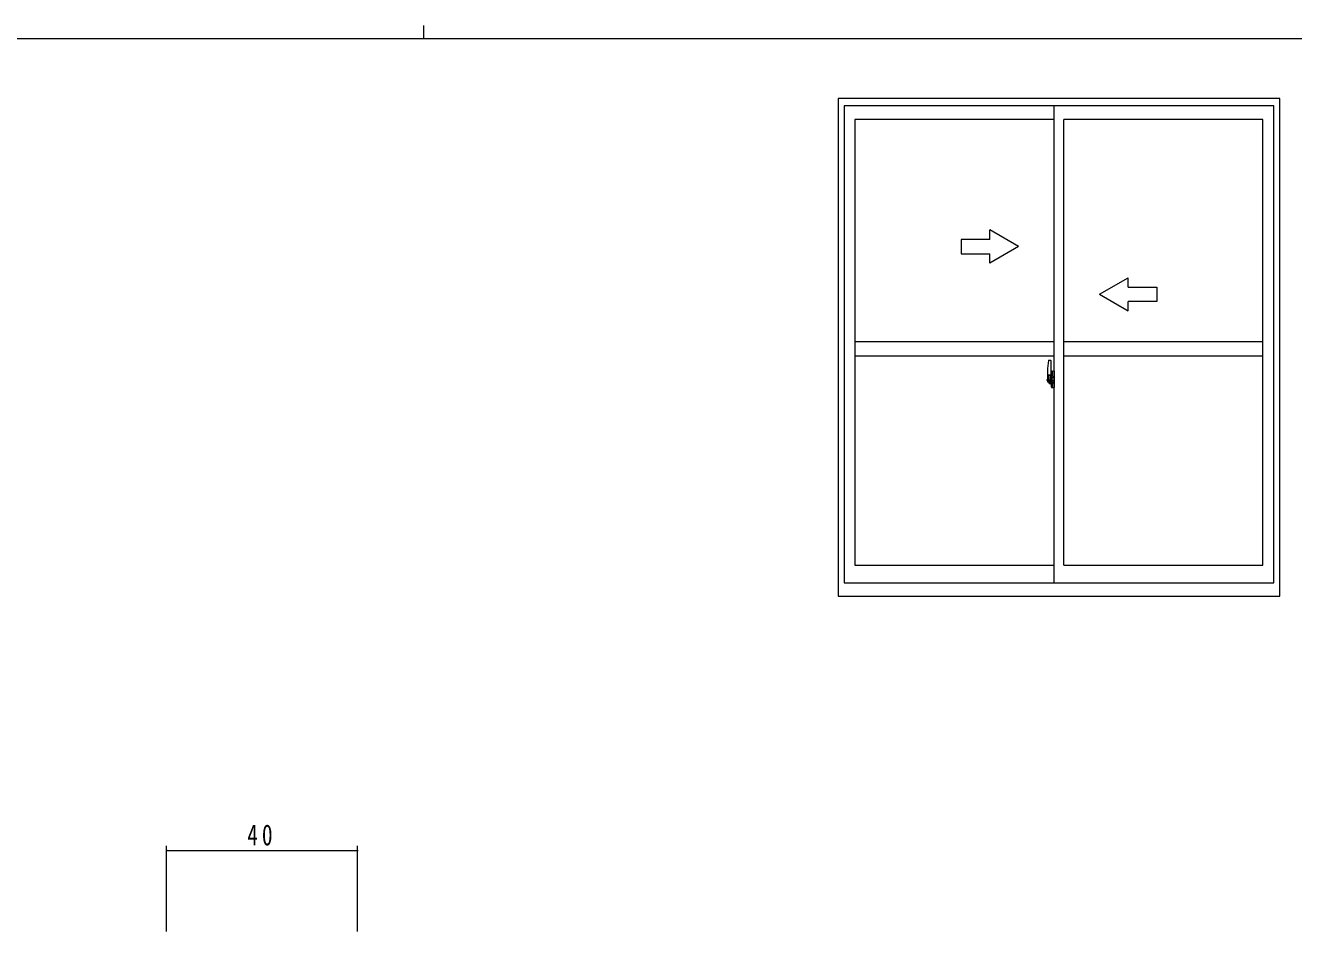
# Model space of a CAD drawing. Units: millimetres on the paper. Extents: x -397 to 397, y -282 to 282.
# Drawn here: x -92.3 to 173.4, y 92.2 to 282.1 of the extents above; entities that cross this region are included whole.
import ezdxf

# ---------------------------------------------------------------- set-up
doc = ezdxf.new("R2010")
doc.units = ezdxf.units.MM
doc.linetypes.add('USER2', pattern=[13, 10, -1, 1, -1])
for name, color, linetype, lineweight in [('0-1_YKK_ZWAK', 7, 'Continuous', 18), ('0-6_YKK_A1', 4, 'Continuous', 18), ('0-7_YKK_D', 6, 'Continuous', 18)]:
    doc.layers.add(name, color=color, linetype=linetype, lineweight=lineweight)
doc.styles.add('ＭＳ ゴシック', font='')
doc.styles.get('ＭＳ ゴシック').set_extended_font_data('MS Gothic')

msp = doc.modelspace()

# ---------------------------------------------------------------- linework, layer by layer
at = {"layer": '0-1_YKK_ZWAK'}
for p, q in [((-8.894, 282.1), (-8.894, 279.3)), ((376.092, 279.3), (-393.908, 279.3))]:
    msp.add_line(p, q, dxfattribs=at)
at = {"layer": '0-6_YKK_A1'}
for p, q in [((170.513, 266.757), (78.013, 266.757)), ((78.013, 266.757), (78.013, 162.507)), ((170.513, 162.507), (170.513, 266.757)), ((169.263, 265.257), (79.263, 265.257)), ((79.263, 265.257), (79.263, 165.257)), ((123.263, 165.257), (123.263, 265.257)), ((169.263, 165.257), (169.263, 265.257)), ((123.263, 262.407), (81.513, 262.407)), ((81.513, 262.407), (81.513, 168.957)), ((125.263, 168.957), (125.263, 262.407)), ((167.013, 262.407), (125.263, 262.407)), ((167.013, 168.957), (167.013, 262.407)), ((115.763, 235.757), (109.763, 239.221)), ((109.763, 237.257), (109.763, 239.221)), ((115.763, 235.757), (109.763, 232.293)), ((109.763, 232.293), (109.763, 234.257)), ((132.763, 225.757), (138.763, 229.221)), ((138.763, 227.257), (138.763, 229.221)), ((132.763, 225.757), (138.763, 222.293)), ((138.763, 222.293), (138.763, 224.257)), ((123.263, 215.757), (81.513, 215.757)), ((167.013, 215.757), (125.263, 215.757)), ((123.263, 212.757), (81.513, 212.757)), ((167.013, 212.757), (125.263, 212.757)), ((122.103, 211.916), (122.537, 211.931)), ((122.563, 211.906), (122.563, 208.647)), ((121.863, 209.662), (121.863, 207.445)), ((121.911, 207.395), (122.118, 207.388)), ((122.45, 208.799), (122.063, 208.799)), ((122.063, 207.74), (122.063, 208.799)), ((122.063, 207.737), (122.063, 207.74)), ((122.064, 207.69), (122.063, 207.737)), ((122.064, 207.7), (122.063, 207.737)), ((122.088, 208.727), (122.45, 208.727)), ((122.088, 207.747), (122.088, 208.727)), ((122.118, 207.56), (122.118, 207.388)), ((122.333, 207.56), (122.118, 207.56)), ((122.153, 207.491), (122.118, 207.491)), ((122.153, 207.443), (122.388, 207.443)), ((122.153, 207.312), (122.153, 207.443)), ((122.153, 207.297), (122.153, 207.312)), ((122.153, 207.297), (122.441, 207.297)), ((122.333, 207.567), (122.333, 207.532)), ((122.373, 207.567), (122.333, 207.567)), ((122.373, 208.35), (122.373, 207.532)), ((122.548, 208.35), (122.373, 208.35)), ((122.388, 208.018), (122.373, 208.018)), ((122.417, 208.12), (122.388, 208.103)), ((122.388, 207.905), (122.388, 208.103)), ((122.417, 207.922), (122.388, 207.905)), ((122.388, 207.904), (122.388, 207.905)), ((122.388, 207.904), (122.488, 207.904)), ((122.388, 207.83), (122.388, 207.904)), ((122.388, 207.83), (122.488, 207.83)), ((122.388, 207.784), (122.388, 207.83)), ((122.388, 207.784), (122.488, 207.784)), ((122.388, 207.591), (122.388, 207.784)), ((122.388, 207.591), (122.488, 207.591)), ((122.388, 207.537), (122.388, 207.591)), ((122.388, 207.537), (122.488, 207.537)), ((122.388, 207.532), (122.388, 207.537)), ((122.488, 208.128), (122.417, 208.12)), ((122.488, 207.93), (122.417, 207.922)), ((122.488, 207.491), (122.476, 207.491)), ((122.485, 207.322), (122.487, 207.329)), ((122.487, 207.329), (122.488, 207.338)), ((122.488, 208.522), (122.488, 208.572)), ((122.488, 208.35), (122.488, 208.128)), ((122.563, 208.231), (122.488, 208.231)), ((122.658, 207.905), (122.488, 207.905)), ((122.488, 207.904), (122.488, 207.905)), ((122.488, 207.904), (122.488, 207.106)), ((122.488, 207.83), (122.488, 207.904)), ((122.488, 207.784), (122.488, 207.83)), ((122.488, 207.591), (122.488, 207.784)), ((122.488, 207.761), (122.488, 207.491)), ((122.488, 207.537), (122.488, 207.591)), ((122.488, 207.532), (122.488, 207.537)), ((122.488, 207.532), (122.488, 207.401)), ((122.488, 207.401), (122.488, 207.389)), ((122.488, 207.389), (122.488, 207.338)), ((122.548, 208.647), (122.548, 208.35)), ((122.563, 208.647), (122.548, 208.647)), ((122.563, 208.687), (122.563, 208.128)), ((122.563, 208.128), (122.563, 208.48)), ((122.563, 208.19), (122.563, 208.424)), ((122.563, 207.384), (122.563, 207.905)), ((122.563, 207.905), (122.563, 207.106)), ((122.587, 208.505), (122.688, 208.507)), ((122.688, 207.357), (122.587, 207.359)), ((122.688, 209.612), (122.688, 208.707)), ((122.813, 208.707), (122.688, 208.707)), ((122.688, 208.34), (122.688, 208.653)), ((122.688, 207.212), (122.688, 207.524)), ((122.838, 208.682), (122.712, 208.678)), ((122.713, 208.682), (122.713, 208.707)), ((122.838, 208.682), (122.713, 208.682)), ((122.736, 208.267), (122.736, 207.598)), ((122.813, 209.662), (122.738, 209.662)), ((122.749, 208.274), (122.748, 208.27)), ((122.748, 208.27), (122.748, 208.266)), ((122.748, 208.266), (122.748, 207.249)), ((123.233, 208.306), (122.773, 208.29)), ((122.813, 209.662), (122.813, 208.707)), ((122.813, 209.637), (122.838, 209.637)), ((122.813, 207.332), (122.813, 207.275)), ((122.838, 209.667), (123.263, 209.682)), ((122.838, 209.667), (122.838, 208.682)), ((122.838, 209.637), (122.838, 208.682)), ((123.188, 207.357), (122.838, 207.357)), ((122.918, 208.422), (122.918, 208.352)), ((123.103, 208.447), (122.943, 208.447)), ((122.943, 208.327), (123.103, 208.327)), ((123.128, 208.422), (123.128, 208.352)), ((123.213, 207.332), (123.213, 207.275)), ((123.24, 208.305), (123.232, 208.306)), ((123.246, 208.299), (123.24, 208.305)), ((123.248, 208.292), (123.246, 208.299)), ((123.248, 208.292), (123.248, 207.223)), ((123.248, 208.292), (123.248, 208.286)), ((123.263, 208.07), (123.248, 208.07)), ((123.263, 207.745), (123.248, 207.745)), ((123.263, 209.682), (123.263, 206.182)), ((122.263, 207.044), (122.263, 206.994)), ((122.45, 206.994), (122.263, 206.994)), ((122.288, 207.069), (122.45, 207.069)), ((122.688, 206.252), (122.688, 207.157)), ((122.813, 207.157), (122.688, 207.157)), ((122.838, 207.182), (122.712, 207.187)), ((122.713, 207.182), (122.713, 207.157)), ((122.838, 207.182), (122.713, 207.182)), ((122.813, 206.202), (122.738, 206.202)), ((122.748, 207.249), (122.748, 207.244)), ((122.748, 207.244), (122.749, 207.24)), ((122.773, 207.224), (123.233, 207.208)), ((122.813, 206.202), (122.813, 207.157)), ((122.813, 206.227), (122.838, 206.227)), ((122.838, 207.25), (123.188, 207.25)), ((122.838, 206.227), (122.838, 207.182)), ((123.232, 207.208), (123.24, 207.21)), ((123.24, 207.21), (123.246, 207.215)), ((123.246, 207.215), (123.248, 207.223)), ((81.513, 168.957), (123.263, 168.957)), ((125.263, 168.957), (167.013, 168.957)), ((79.263, 165.257), (169.263, 165.257)), ((78.013, 162.507), (170.513, 162.507))]:
    msp.add_line(p, q, dxfattribs=at)
at = {"layer": '0-6_YKK_A1', "linetype": 'USER2'}
for p, q in [((122.709, 207.757), (121.673, 207.757)), ((121.691, 207.757), (123.017, 207.757)), ((122.403, 207.757), (123.427, 207.757))]:
    msp.add_line(p, q, dxfattribs=at)
at = {"layer": '0-6_YKK_A1'}
for points in [[(109.763, 237.257), (103.763, 237.257), (103.763, 234.257), (109.763, 234.257)], [(138.763, 227.257), (144.763, 227.257), (144.763, 224.257), (138.763, 224.257)], [(122.153, 207.443), (122.153, 207.532), (122.388, 207.532), (122.488, 207.532)], [(122.485, 207.322), (122.481, 207.315), (122.477, 207.31), (122.466, 207.302), (122.451, 207.297), (122.434, 207.297), (122.423, 207.299), (122.412, 207.302), (122.388, 207.312), (122.388, 207.312)], [(122.488, 208.689), (122.488, 208.35), (122.488, 208.128)], [(122.488, 208.128), (122.658, 208.128), (122.658, 207.93)], [(122.488, 207.93), (122.658, 207.93), (122.658, 207.905)], [(122.736, 208.267), (122.735, 208.267), (122.727, 208.268), (122.717, 208.274), (122.705, 208.286), (122.692, 208.312), (122.688, 208.34)], [(122.688, 207.524), (122.688, 207.533), (122.695, 207.562), (122.702, 207.575), (122.712, 207.586), (122.72, 207.593), (122.73, 207.597), (122.736, 207.598)], [(122.263, 206.994), (122.241, 207.025), (122.23, 207.041)], [(122.838, 207.182), (122.838, 206.197), (123.263, 206.182)]]:
    msp.add_lwpolyline(points, dxfattribs=at)
for centre, radius, start, end in [((135.113, 209.621), 13.25, 170.20654, 179.82143), ((122.105, 211.866), 0.05, 92, 170.20654), ((122.538, 211.906), 0.025, 0, 92), ((121.913, 207.445), 0.05, 180, 268), ((123.539, 207.738), 1.476, 179.91894, 190.81318), ((122.088, 208.752), 0.025, 180, 270), ((123.371, 207.679), 1.307, 179.5362, 192.85144), ((123.559, 207.707), 1.472, 178.42075, 189.33089), ((123.012, 207.601), 0.933, 188.62914, 193.1575), ((123.371, 207.679), 1.307, 192.85144, 209.23122), ((123.012, 207.601), 0.933, 193.1575, 216.63292), ((122.973, 207.621), 0.88, 189.9821, 192.05297), ((122.973, 207.621), 0.88, 192.05297, 218.82618), ((122.393, 207.538), 0.095, 266.91231, 356.7406), ((122.45, 208.687), 0.113, 0, 90), ((122.45, 208.689), 0.0375, 0, 90), ((122.588, 208.48), 0.025, 91, 180), ((122.588, 207.384), 0.025, 180, 269.00002), ((122.738, 209.612), 0.05, 90, 180), ((122.713, 208.653), 0.025, 91.99999, 180), ((122.773, 208.265), 0.0254, 88.99206, 157.90245), ((122.838, 207.332), 0.025, 90, 180), ((122.838, 207.275), 0.025, 180, 270), ((122.943, 208.422), 0.025, 90, 180), ((122.943, 208.352), 0.025, 180, 270), ((123.103, 208.422), 0.025, 0, 90), ((123.103, 208.352), 0.025, 270, 0), ((123.188, 207.332), 0.025, 0, 90), ((123.188, 207.275), 0.025, 270, 0), ((122.288, 207.044), 0.025, 90, 180), ((122.45, 207.106), 0.0375, 270, 0), ((122.45, 207.106), 0.113, 270, 0), ((122.713, 207.212), 0.025, 180, 268.00001), ((122.738, 206.252), 0.05, 180, 270), ((122.773, 207.25), 0.0256, 202.43823, 270.66726)]:
    msp.add_arc(centre, radius, start, end, dxfattribs=at)
at = {"layer": '0-7_YKK_D'}
for p, q in [((-62.713, 92.192), (-62.713, 110.192)), ((-62.713, 109.192), (-22.713, 109.192)), ((-22.713, 92.192), (-22.713, 110.192))]:
    msp.add_line(p, q, dxfattribs=at)
for centre, start, end in [((-62.713, 109.192), 0, 180), ((-62.713, 109.192), 180, 0), ((-22.713, 109.192), 0, 180), ((-22.713, 109.192), 180, 0)]:
    msp.add_arc(centre, 0.106, start, end, dxfattribs=at)

# ---------------------------------------------------------------- texts
at = {"layer": '0-7_YKK_D', "color": 7, "insert": (-45.808, 110.192), "char_height": 4.399, "attachment_point": 7, "style": 'ＭＳ ゴシック'}
msp.add_mtext('\\T1.37;\\W0.75;40', dxfattribs=at)

doc.saveas('drawing.dxf')
